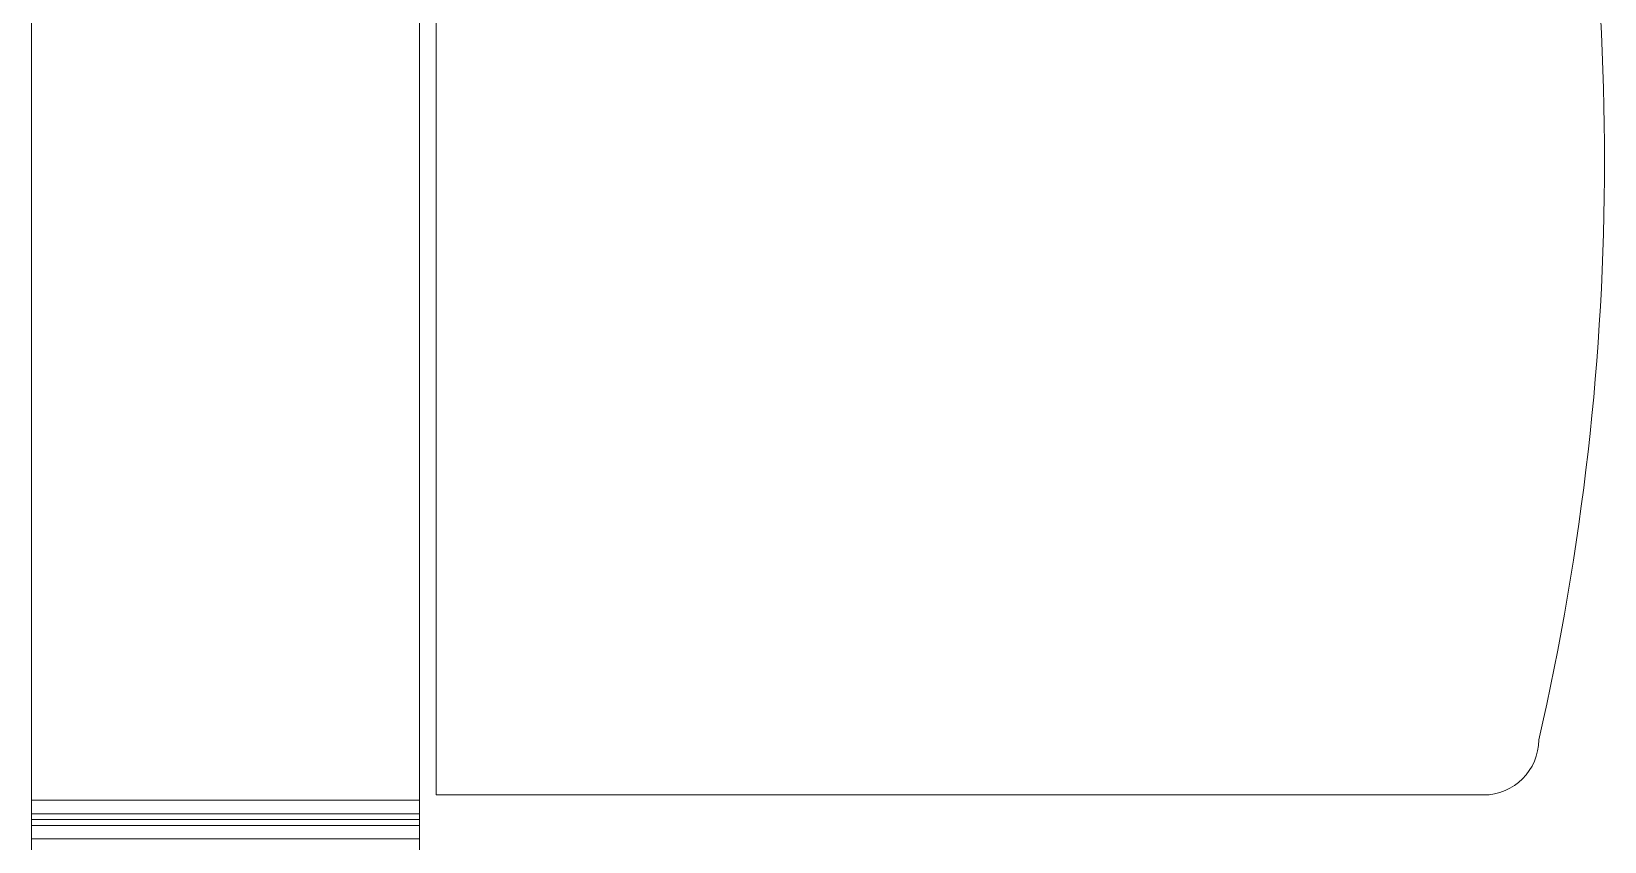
# Model space of a CAD drawing. Header units: millimetres. Extents: x 26027 to 581921, y 7230 to 233891.
# Drawn here: x 478016 to 478816, y 166626 to 167038 of the extents above; entities that cross this region are included whole.
import ezdxf

# ---------------------------------------------------------------- set-up
doc = ezdxf.new("R2010")
doc.units = ezdxf.units.MM
doc.header["$LTSCALE"] = 5
for name, color, linetype, lineweight in [('LOADING', 163, 'Continuous', 5), ('Medical Equipment and Furniture', 163, 'Continuous', 0), ('Walls', 32, 'Continuous', 5)]:
    doc.layers.add(name, color=color, linetype=linetype, lineweight=lineweight)

# ---------------------------------------------------------------- blocks, each defined once
blk = doc.blocks.new('GF21008-P')
at = {"layer": 'LOADING'}
for p, q in [((-0.77088, 0), (0.79062, 0)), ((0, -0.1974), (0, 0)), ((0.00691, -0.1974), (0.00691, 0)), ((0.00987, -0.1974), (0.00987, 0)), ((0.01283, -0.1974), (0.01283, 0)), ((0.01974, -0.1974), (0.01974, 0)), ((-0.7767, -0.1974), (0.79645, -0.1974)), ((0.02235, -0.20585), (0.02235, -0.73852)), ((0.02235, -0.20585), (0.63897, -0.20585))]:
    blk.add_line(p, q, dxfattribs=at)
for centre, radius, start, end in [((0.05042, -0.73852), 0.02807, 180, 270), ((0.3447, 0.51055), 1.31061, 257.02456, 282.97544)]:
    blk.add_arc(centre, radius, start, end, dxfattribs=at)

msp = doc.modelspace()

# ---------------------------------------------------------------- linework, layer by layer
at = {"layer": 'Walls'}
msp.add_line((478015.81, 167730.27, 2.36), (478015.81, 163980.27, 2.36), dxfattribs=at)

# ---------------------------------------------------------------- block references
at = {"layer": 'Medical Equipment and Furniture', "xscale": 1000, "yscale": 1000, "zscale": 1000, "rotation": 89.9999999999998}
msp.add_blockref('GF21008-P', (478015.81, 166627.21, 2.36), dxfattribs=at)

doc.saveas('drawing.dxf')
